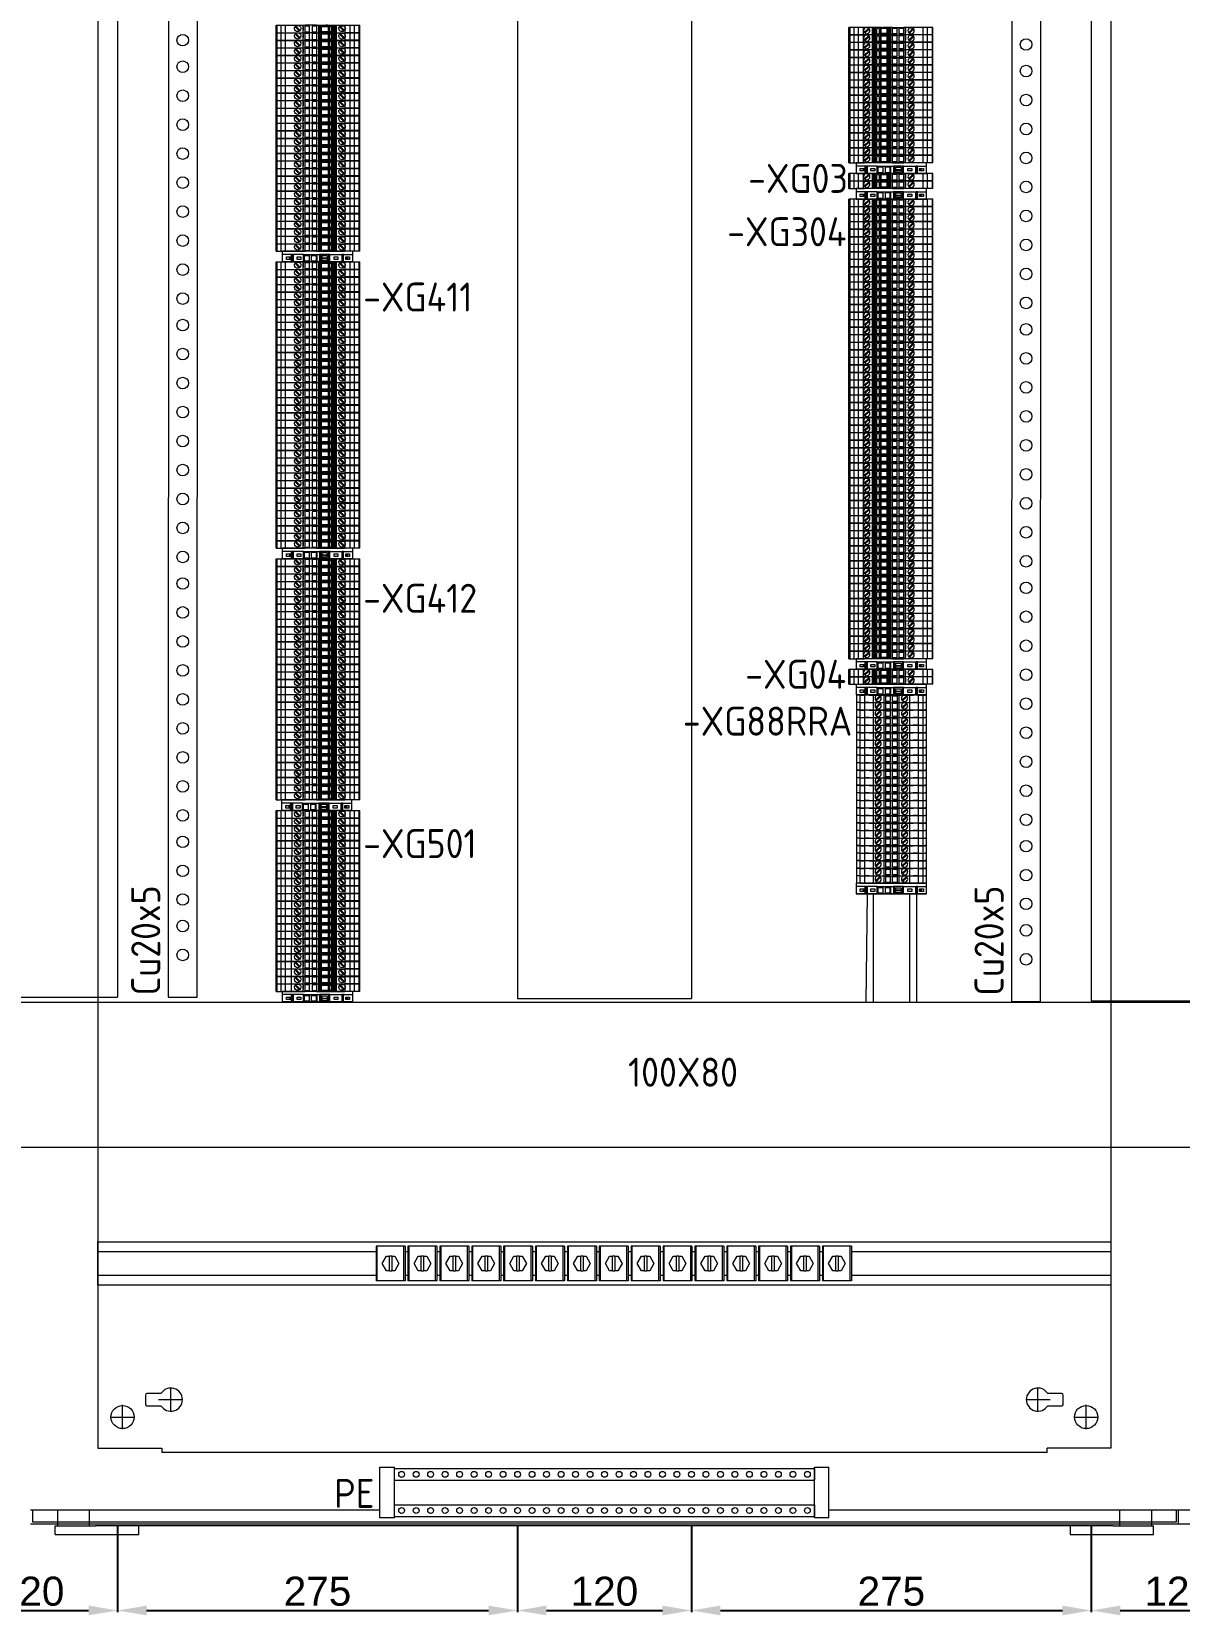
# Model space of a CAD drawing. Header units: millimetres. Extents: x 4959 to 7449, y 754 to 2938.
# Drawn here: x 5863 to 6655, y 754 to 1846 of the extents above; entities that cross this region are included whole.
import ezdxf
from ezdxf.enums import TextEntityAlignment as Align

# ---------------------------------------------------------------- set-up
doc = ezdxf.new("R2010")
doc.units = ezdxf.units.MM
doc.set_wipeout_variables(frame=1)
doc.layers.add('! NO PLOT !', color=7, linetype='Continuous', true_color=0xff75dd, plot=False)
doc.layers.add('000-PI-Oprema', color=30, linetype='Continuous', lineweight=5)
doc.layers.add('SI-ORMAR-Oprema', color=30, linetype='Continuous', lineweight=5)
for name, color, linetype in [('000-PI-ORMAR', 2, 'Continuous'), ('000-PI_TEXT', 7, 'Continuous'), ('002-PI-Kabelska kanalica', 150, 'Continuous'), ('004-PI-DIN Šina', 3, 'Continuous')]:
    doc.layers.add(name, color=color, linetype=linetype)
doc.styles.add('PI0', font='isocpeur.ttf', dxfattribs={"width": 0.9})
doc.styles.get("Standard").update_dxf_attribs({"font": 'arial.ttf'})
doc.dimstyles.new('ISO-25-lb', dxfattribs={"dimtxt": 8, "dimasz": 8, "dimexe": 1.25, "dimexo": 0.625, "dimtad": 1, "dimtxsty": 'Standard', "dimcen": 5, "dimadec": 0, "dimazin": 0, "dimtfac": 1, "dimtmove": 0, "dimatfit": 3, "dimfxl": 1, "dimarcsym": 0})

# ---------------------------------------------------------------- blocks, each defined once
blk = doc.blocks.new('2000x800_montazna ploca')
at = {"layer": '! NO PLOT !', "color": 18, "linetype": 'ByBlock', "lineweight": 0, "true_color": 0x000000}
for p, q in [((-4300.9, -207.1), (-4300.9, -213.5)), ((-4290.2, -206.1), (-4299.9, -206.1)), ((-4283.4, -218.7), (-4283.4, -201.9)), ((-3685, -218.7), (-3685, -201.9)), ((-3668.5, -206.1), (-3678.2, -206.1)), ((-3667.5, -213.5), (-3667.5, -207.1)), ((-4316.7, -230.7), (-4316.7, -213.9)), ((-4299.9, -214.5), (-4290.2, -214.5)), ((-4291.8, -210.3), (-4275, -210.3)), ((-3693.4, -210.3), (-3676.6, -210.3)), ((-3678.2, -214.5), (-3668.5, -214.5)), ((-3651.7, -230.7), (-3651.7, -213.9)), ((-4325.1, -222.3), (-4308.3, -222.3)), ((-3660.1, -222.3), (-3643.3, -222.3))]:
    blk.add_line(p, q, dxfattribs=at)
for centre in [(-4316.7, -222.3), (-3651.7, -222.3)]:
    blk.add_circle(centre, 8, dxfattribs=at)
for centre, radius, start, end in [((-4299.9, -207.1), 1, 90, 180), ((-4283.4, -210.3), 8, 211.6682, 148.3318), ((-3685, -210.3), 8, 31.6682, 328.3318), ((-3668.5, -207.1), 1, 360, 90), ((-4299.9, -213.5), 1, 180, 270), ((-3668.5, -213.5), 1, 270, 0)]:
    blk.add_arc(centre, radius, start, end, dxfattribs=at)
at = {"layer": '000-PI-ORMAR', "color": 18, "linetype": 'ByBlock', "lineweight": 0, "true_color": 0x000000}
for p, q in [((-4333.7, 1646.2), (-4333.7, -243.8)), ((-3634.7, 1646.2), (-3634.7, -243.8)), ((-4333.7, -243.8), (-4289.7, -243.8)), ((-4289.7, -243.8), (-4289.7, -246.8)), ((-3678.7, -246.8), (-4289.7, -246.8)), ((-3634.7, -243.8), (-3678.7, -243.8)), ((-3678.7, -246.8), (-3678.7, -243.8))]:
    blk.add_line(p, q, dxfattribs=at)
blk = doc.blocks.new('*U465')
at = {"layer": '004-PI-DIN Šina', "color": 0, "linetype": 'ByBlock', "lineweight": 0, "ltscale": 0.25}
for p, q in [((0, 15), (699, 15)), ((0, -15), (0, 15)), ((699, 15), (699, -15)), ((699, 8), (0, 8)), ((0, -8), (699, -8)), ((699, -15), (0, -15))]:
    blk.add_line(p, q, dxfattribs=at)
blk = doc.blocks.new('*U467')
at = {"layer": '002-PI-Kabelska kanalica', "color": 0, "linetype": 'ByBlock', "lineweight": 0}
for p in [(-20, 1327), (100, -100)]:
    blk.add_line(p, (100, 1327), dxfattribs=at)
blk = doc.blocks.new('3240252_WCC_14-select__2', base_point=(55.7, 813.9))
at = {"layer": '000-PI-Oprema', "color": 7}
for p, q in [((55.7, 837.9), (55.7, 813.9)), ((56.5, 837.9), (55.7, 837.9)), ((74.8, 837.9), (56.5, 837.9)), ((56.5, 813.9), (56.5, 837.9)), ((59.9, 825.9), (62.8, 830.9)), ((62.8, 830.9), (64.9, 830.9)), ((64.9, 820.9), (64.9, 830.9)), ((66.5, 830.9), (64.9, 830.9)), ((66.5, 830.9), (68.6, 830.9)), ((66.5, 830.9), (66.5, 820.9)), ((68.6, 830.9), (71.4, 825.9)), ((75.7, 837.9), (74.8, 837.9)), ((74.8, 813.9), (74.8, 837.9)), ((75.7, 837.9), (75.7, 813.9)), ((62.8, 820.9), (59.9, 825.9)), ((64.9, 820.9), (62.8, 820.9)), ((64.9, 820.9), (66.5, 820.9)), ((68.6, 820.9), (66.5, 820.9)), ((71.4, 825.9), (68.6, 820.9)), ((56.5, 813.9), (55.7, 813.9)), ((74.8, 813.9), (56.5, 813.9)), ((75.7, 813.9), (74.8, 813.9))]:
    blk.add_line(p, q, dxfattribs=at)
blk = doc.blocks.new('Drfsicht1', base_point=(65.7, 825.9))
at = {"color": 0, "linetype": 'ByBlock', "lineweight": 0}
blk.add_wipeout([(55.7, 837.9), (75.7, 837.9), (75.7, 813.9), (55.7, 813.9)], dxfattribs=at).dxf.layer = '000-PI-Oprema'
at = {"layer": '000-PI-Oprema', "color": 0, "linetype": 'ByBlock', "lineweight": 0}
blk.add_blockref('3240252_WCC_14-select__2', (55.7, 813.9), dxfattribs=at)
blk = doc.blocks.new('Uvodnica_ WCC14')
at = {"layer": '000-PI-Oprema', "color": 7}
blk.add_blockref('Drfsicht1', (0, 0), dxfattribs=at)
blk = doc.blocks.new('*U622')
blk.add_blockref('Uvodnica_ WCC14', (0, 0))
blk = doc.blocks.new('*U621')
at = {"layer": '000-PI-Oprema', "color": 0, "linetype": 'ByBlock', "lineweight": -2, "transparency": 16777216}
blk.add_blockref('*U622', (0, 0), dxfattribs=at)
blk.add_blockref('*U622', (22, 0), dxfattribs=at)
blk.add_blockref('*U622', (44, 0), dxfattribs=at)
blk.add_blockref('*U622', (66, 0), dxfattribs=at)
blk.add_blockref('*U622', (88, 0), dxfattribs=at)
blk.add_blockref('*U622', (110, 0), dxfattribs=at)
blk.add_blockref('*U622', (132, 0), dxfattribs=at)
blk.add_blockref('*U622', (154, 0), dxfattribs=at)
blk.add_blockref('*U622', (176, 0), dxfattribs=at)
blk.add_blockref('*U622', (198, 0), dxfattribs=at)
blk.add_blockref('*U622', (220, 0), dxfattribs=at)
blk.add_blockref('*U622', (242, 0), dxfattribs=at)
blk.add_blockref('*U622', (264, 0), dxfattribs=at)
blk.add_blockref('*U622', (286, 0), dxfattribs=at)
blk.add_blockref('*U622', (308, 0), dxfattribs=at)
blk = doc.blocks.new('*U486')
at = {"layer": '002-PI-Kabelska kanalica', "color": 0, "linetype": 'ByBlock', "lineweight": 0}
for p, q in [((-20, 1328), (100, 1328)), ((-20, -100), (-20, 1328)), ((100, -100), (100, 1328))]:
    blk.add_line(p, q, dxfattribs=at)
blk = doc.blocks.new('*U304')
at = {"color": 0, "linetype": 'ByBlock', "lineweight": 0, "ltscale": 0.25}
blk.add_lwpolyline([(-24.3, 0), (-24.3, -7.3), (24.3, -7.3), (24.3, 0), (-24.3, 0)], dxfattribs=at)
at = {"layer": '000-PI-Oprema', "color": 0, "linetype": 'ByBlock', "lineweight": 0}
for p, q in [((24.3, 0), (-24.3, 0)), ((24.3, -7.3), (24.3, 0)), ((-24.3, 0), (-24.3, -7.3)), ((-18, -2.2), (-24.3, -2.2)), ((-21.4, -5.6), (-21.4, -3.9)), ((-21.4, -3.9), (-18.5, -3.9)), ((-18.5, -5.6), (-21.4, -5.6)), ((-19, -4.6), (-19.1, -4.6)), ((-19.1, -5), (-19.1, -4.6)), ((-19, -5), (-19.1, -5)), ((-19, -4.6), (-19, -5)), ((-19, -4.6), (-18.5, -4.6)), ((-19, -5), (-18.5, -5)), ((-18.5, -3.9), (-18.5, -4.6)), ((-18.5, -4.6), (-18.5, -5)), ((-18.5, -5), (-18.5, -5.6)), ((-18, -7.3), (-18, -2.2)), ((-17.1, -2.2), (-18, -2.2)), ((-17.1, -7.3), (-18, -7.3)), ((-17.1, -7.3), (-17.1, -2.2)), ((-17, -2.2), (-17.1, -2.2)), ((-17, -7.3), (-17.1, -7.3)), ((-17, -2.2), (-17, -7.3)), ((-16.7, -2.2), (-17, -2.2)), ((-16.7, -7.3), (-17, -7.3)), ((-16.7, -2.2), (-16.7, -7.3)), ((-9.7, -2.2), (-16.7, -2.2)), ((-14.1, -3.9), (-11.4, -3.9)), ((-14.1, -5.6), (-14.1, -3.9)), ((-11.4, -5.6), (-14.1, -5.6)), ((-11.4, -3.9), (-11.4, -5.6)), ((-9.7, -2.2), (-9, -2.2)), ((-9.7, -7.3), (-9.7, -2.2)), ((-9.7, -7.3), (-9, -7.3)), ((-9, -2.8), (-9, -2.2)), ((-9, -2.2), (-1, -2.2)), ((-9, -6.8), (-9, -2.8)), ((-9, -2.8), (-5.8, -2.8)), ((-5.8, -6.8), (-9, -6.8)), ((-9, -7.3), (-9, -6.8)), ((-5.8, -2.8), (-5.8, -6.8)), ((-4.1, -2.8), (-1, -2.8)), ((-4.1, -6.8), (-4.1, -2.8)), ((-1, -6.8), (-4.1, -6.8)), ((-1, -2.2), (-1, -2.8)), ((-1, -2.2), (-0.3, -2.2)), ((-1, -2.8), (-1, -6.8)), ((-1, -6.8), (-1, -7.3)), ((-0.3, -2.2), (1.4, -2.2)), ((-0.3, -7.3), (-0.3, -2.2)), ((2.3, -2.2), (1.4, -2.2)), ((1.4, -2.2), (1.4, -7.3)), ((7.7, -2.2), (2.3, -2.2)), ((2.3, -2.2), (2.3, -7.3)), ((3.2, -3), (6.7, -3)), ((3.2, -4.6), (3.2, -3)), ((3.2, -4.6), (6.7, -4.6)), ((3.2, -5), (3.2, -4.6)), ((3.2, -5), (6.7, -5)), ((3.2, -6.5), (3.2, -5)), ((6.7, -6.5), (3.2, -6.5)), ((6.7, -3), (6.7, -4.6)), ((6.7, -4.6), (6.7, -5)), ((6.7, -5), (6.7, -6.5)), ((7.7, -2.2), (7.7, -7.3)), ((8.5, -2.2), (7.7, -2.2)), ((8.5, -7.3), (8.5, -2.2)), ((8.5, -2.2), (16.7, -2.2)), ((11.4, -3.9), (14.1, -3.9)), ((11.4, -5.6), (11.4, -3.9)), ((14.1, -5.6), (11.4, -5.6)), ((14.1, -3.9), (14.1, -5.6)), ((16.7, -2.2), (16.7, -7.3)), ((16.7, -2.2), (17, -2.2)), ((17, -7.3), (17, -2.2)), ((17, -2.2), (17.1, -2.2)), ((18, -2.2), (17.1, -2.2)), ((17.1, -7.3), (17.1, -2.2)), ((18, -2.2), (24.3, -2.2)), ((18, -7.3), (18, -2.2)), ((19.5, -4.6), (19.5, -3.9)), ((19.5, -3.9), (22.2, -3.9)), ((19.5, -5), (19.5, -4.6)), ((19.5, -4.6), (19.9, -4.6)), ((19.5, -5), (19.9, -5)), ((19.5, -5.6), (19.5, -5)), ((22.2, -5.6), (19.5, -5.6)), ((19.9, -4.6), (19.9, -5)), ((20.6, -4.6), (19.9, -4.6)), ((20.6, -5), (19.9, -5)), ((20.6, -4.6), (20.6, -5)), ((22.2, -3.9), (22.2, -5.6))]:
    blk.add_line(p, q, dxfattribs=at)
at = {"layer": '000-PI-Oprema', "color": 0, "linetype": 'ByBlock', "lineweight": 0, "ltscale": 0.25}
blk.add_line((24.3, -7.3), (-24.3, -7.3), dxfattribs=at)
blk = doc.blocks.new('*U499')
at = {"layer": '002-PI-Kabelska kanalica', "color": 0, "linetype": 'ByBlock', "lineweight": 0}
for p, q in [((-20, 1327), (100, 1327)), ((-20, -100), (-20, 1327))]:
    blk.add_line(p, q, dxfattribs=at)
blk = doc.blocks.new('*D654')
at = {"layer": '000-PI-ORMAR', "color": 0, "linetype": 'ByBlock', "lineweight": -2, "transparency": 16777216}
for p, q in [((5801.8, 814.8), (5801.8, 755.7)), ((5921.8, 814.8), (5921.8, 755.7)), ((5821.8, 756.9), (5901.8, 756.9))]:
    blk.add_line(p, q, dxfattribs=at)
at = {"layer": '000-PI-ORMAR', "color": 0, "linetype": 'ByBlock', "transparency": 16777216}
for points in [[(5821.8, 760.3), (5821.8, 753.6), (5801.8, 756.9)], [(5901.8, 760.3), (5901.8, 753.6), (5921.8, 756.9)]]:
    blk.add_solid(points, dxfattribs=at)
at = {"layer": 'Defpoints', "color": 0, "linetype": 'ByBlock', "transparency": 16777216}
for p in [(5801.8, 815.4), (5921.8, 815.4), (5921.8, 756.9)]:
    blk.add_point(p, dxfattribs=at)
at = {"layer": '000-PI-ORMAR', "color": 0, "linetype": 'ByBlock', "lineweight": 0, "transparency": 16777216, "insert": (5861.8, 770.1), "char_height": 20, "attachment_point": 5}
blk.add_mtext('120', dxfattribs=at)
blk = doc.blocks.new('*D655')
at = {"layer": '000-PI-ORMAR', "color": 0, "linetype": 'ByBlock', "lineweight": -2, "transparency": 16777216}
for p, q in [((5921.8, 814.8), (5921.8, 755.7)), ((6197.8, 814.8), (6197.8, 755.7)), ((5941.8, 756.9), (6177.8, 756.9))]:
    blk.add_line(p, q, dxfattribs=at)
at = {"layer": '000-PI-ORMAR', "color": 0, "linetype": 'ByBlock', "transparency": 16777216}
for points in [[(5941.8, 760.3), (5941.8, 753.6), (5921.8, 756.9)], [(6177.8, 760.3), (6177.8, 753.6), (6197.8, 756.9)]]:
    blk.add_solid(points, dxfattribs=at)
at = {"layer": 'Defpoints', "color": 0, "linetype": 'ByBlock', "transparency": 16777216}
for p in [(5921.8, 815.4), (6197.8, 815.4), (6197.8, 756.9)]:
    blk.add_point(p, dxfattribs=at)
at = {"layer": '000-PI-ORMAR', "color": 0, "linetype": 'ByBlock', "lineweight": 0, "transparency": 16777216, "insert": (6059.8, 770.1), "char_height": 20, "attachment_point": 5}
blk.add_mtext('275', dxfattribs=at)
blk = doc.blocks.new('*D656')
at = {"layer": '000-PI-ORMAR', "color": 0, "linetype": 'ByBlock', "lineweight": -2, "transparency": 16777216}
for p, q in [((6197.8, 814.8), (6197.8, 755.7)), ((6317.8, 814.8), (6317.8, 755.7)), ((6217.8, 756.9), (6297.8, 756.9))]:
    blk.add_line(p, q, dxfattribs=at)
at = {"layer": '000-PI-ORMAR', "color": 0, "linetype": 'ByBlock', "transparency": 16777216}
for points in [[(6217.8, 760.3), (6217.8, 753.6), (6197.8, 756.9)], [(6297.8, 760.3), (6297.8, 753.6), (6317.8, 756.9)]]:
    blk.add_solid(points, dxfattribs=at)
at = {"layer": 'Defpoints', "color": 0, "linetype": 'ByBlock', "transparency": 16777216}
for p in [(6197.8, 815.4), (6317.8, 815.4), (6317.8, 756.9)]:
    blk.add_point(p, dxfattribs=at)
at = {"layer": '000-PI-ORMAR', "color": 0, "linetype": 'ByBlock', "lineweight": 0, "transparency": 16777216, "insert": (6257.8, 770.1), "char_height": 20, "attachment_point": 5}
blk.add_mtext('120', dxfattribs=at)
blk = doc.blocks.new('*D657')
at = {"layer": '000-PI-ORMAR', "color": 0, "linetype": 'ByBlock', "lineweight": -2, "transparency": 16777216}
for p, q in [((6317.8, 814.8), (6317.8, 755.7)), ((6593.8, 814.8), (6593.8, 755.7)), ((6337.8, 756.9), (6573.8, 756.9))]:
    blk.add_line(p, q, dxfattribs=at)
at = {"layer": '000-PI-ORMAR', "color": 0, "linetype": 'ByBlock', "transparency": 16777216}
for points in [[(6337.8, 760.3), (6337.8, 753.6), (6317.8, 756.9)], [(6573.8, 760.3), (6573.8, 753.6), (6593.8, 756.9)]]:
    blk.add_solid(points, dxfattribs=at)
at = {"layer": 'Defpoints', "color": 0, "linetype": 'ByBlock', "transparency": 16777216}
for p in [(6317.8, 815.4), (6593.8, 815.4), (6593.8, 756.9)]:
    blk.add_point(p, dxfattribs=at)
at = {"layer": '000-PI-ORMAR', "color": 0, "linetype": 'ByBlock', "lineweight": 0, "transparency": 16777216, "insert": (6455.8, 770.1), "char_height": 20, "attachment_point": 5}
blk.add_mtext('275', dxfattribs=at)
blk = doc.blocks.new('*D658')
at = {"layer": '000-PI-ORMAR', "color": 0, "linetype": 'ByBlock', "lineweight": -2, "transparency": 16777216}
for p, q in [((6593.8, 814.8), (6593.8, 755.7)), ((6713.8, 814.8), (6713.8, 755.7)), ((6613.8, 756.9), (6693.8, 756.9))]:
    blk.add_line(p, q, dxfattribs=at)
at = {"layer": '000-PI-ORMAR', "color": 0, "linetype": 'ByBlock', "transparency": 16777216}
for points in [[(6613.8, 760.3), (6613.8, 753.6), (6593.8, 756.9)], [(6693.8, 760.3), (6693.8, 753.6), (6713.8, 756.9)]]:
    blk.add_solid(points, dxfattribs=at)
at = {"layer": 'Defpoints', "color": 0, "linetype": 'ByBlock', "transparency": 16777216}
for p in [(6593.8, 815.4), (6713.8, 815.4), (6713.8, 756.9)]:
    blk.add_point(p, dxfattribs=at)
at = {"layer": '000-PI-ORMAR', "color": 0, "linetype": 'ByBlock', "lineweight": 0, "transparency": 16777216, "insert": (6653.8, 770.1), "char_height": 20, "attachment_point": 5}
blk.add_mtext('120', dxfattribs=at)
blk = doc.blocks.new('-24VDC - dupla')
at = {"color": 0, "linetype": 'ByBlock', "lineweight": 0}
blk.add_wipeout([(49333.6, 46333), (49368.6, 46333), (49368.6, 46323), (49367.6, 46323), (49367.6, 46033.2), (49368.6, 46033.2), (49368.6, 46023.2), (49333.6, 46023.2), (49333.6, 46033.2), (49334.6, 46033.2), (49334.6, 46323), (49333.6, 46323)], dxfattribs=at)
at = {"color": 0, "linetype": 'ByBlock', "lineweight": 0, "ltscale": 0.25}
for p, q in [((49333.6, 46323), (49333.6, 46333)), ((49333.6, 46333), (49368.6, 46333)), ((49333.6, 46323), (49368.6, 46323)), ((49334.6, 46323), (49334.6, 46033.2)), ((49334.6, 46323), (49342.6, 46323)), ((49342.6, 46323), (49342.6, 46033.2)), ((49359.6, 46323), (49359.6, 46033.2)), ((49359.6, 46323), (49367.6, 46323)), ((49367.6, 46323), (49367.6, 46033.2)), ((49368.6, 46333), (49368.6, 46323)), ((49333.6, 46023.2), (49333.6, 46033.2)), ((49333.6, 46033.2), (49368.6, 46033.2)), ((49342.6, 46033.2), (49334.6, 46033.2)), ((49346.1, 46033.2), (49356.1, 46033.2)), ((49367.6, 46033.2), (49359.6, 46033.2)), ((49368.6, 46033.2), (49368.6, 46023.2)), ((49333.6, 46023.2), (49368.6, 46023.2))]:
    blk.add_line(p, q, dxfattribs=at)
for centre in [(49338.6, 46318), (49363.6, 46318), (49338.6, 46308), (49363.6, 46308), (49338.6, 46298), (49338.6, 46288), (49363.6, 46298), (49363.6, 46288), (49338.6, 46278), (49363.6, 46278), (49338.6, 46268), (49363.6, 46268), (49338.6, 46258), (49363.6, 46258), (49338.6, 46248), (49363.6, 46248), (49338.6, 46238), (49363.6, 46238), (49338.6, 46228), (49363.6, 46228), (49338.6, 46218), (49363.6, 46218), (49338.6, 46208), (49363.6, 46208), (49338.6, 46198), (49363.6, 46198), (49338.6, 46188), (49363.6, 46188), (49338.6, 46178), (49338.6, 46168), (49363.6, 46178), (49363.6, 46168), (49338.6, 46158), (49363.6, 46158), (49338.6, 46148), (49363.6, 46148), (49338.6, 46138), (49363.6, 46138), (49338.6, 46128), (49363.6, 46128), (49338.6, 46118), (49363.6, 46118), (49338.6, 46108), (49363.6, 46108), (49338.6, 46098), (49363.6, 46098), (49338.6, 46088), (49363.6, 46088), (49338.6, 46078), (49363.6, 46078), (49338.6, 46068), (49338.6, 46058), (49363.6, 46068), (49363.6, 46058), (49338.6, 46048), (49363.6, 46048), (49338.6, 46038), (49363.6, 46038)]:
    blk.add_circle(centre, 2, dxfattribs=at)
blk = doc.blocks.new('*U530')
at = {"layer": '002-PI-Kabelska kanalica', "color": 0, "linetype": 'ByBlock', "lineweight": 0}
for p, q in [((-20, -100), (-20, 2063)), ((80, -100), (80, 2063))]:
    blk.add_line(p, q, dxfattribs=at)
blk = doc.blocks.new('UT 2.5 MT - 3046362')
at = {"layer": '000-PI-Oprema', "color": 0, "linetype": 'ByBlock', "lineweight": 0}
for p, q in [((53710, 41740.1), (53710, 41729.7)), ((53710, 41740.1), (53715.1, 41740.1)), ((53715.1, 41739.5), (53710, 41739.5)), ((53710, 41736.5), (53715.1, 41736.5)), ((53710, 41733.5), (53715.1, 41733.5)), ((53715.1, 41717.7), (53715.1, 41740.1)), ((53710, 41730), (53715.1, 41730)), ((53710, 41711.5), (53710, 41729.7)), ((53710, 41723.9), (53715.1, 41723.9)), ((53710, 41723.8), (53710, 41723.8)), ((53715.1, 41723.8), (53710, 41723.8)), ((53715.1, 41723.4), (53710, 41723.4)), ((53710, 41722.8), (53715.1, 41722.8)), ((53710.1, 41718.4), (53710.1, 41721.8)), ((53710.1, 41721.8), (53710.1, 41721.8)), ((53710.1, 41721.8), (53715, 41721.8)), ((53710.8, 41721.8), (53710.8, 41722.6)), ((53710.8, 41722.6), (53714.3, 41722.6)), ((53710.8, 41722.6), (53710.8, 41722.6)), ((53711.1, 41729.1), (53711.1, 41729.1)), ((53711.1, 41729.1), (53714.1, 41726)), ((53711.6, 41729.6), (53711.6, 41729.6)), ((53714.6, 41726.5), (53711.6, 41729.6)), ((53711.6, 41723.9), (53714.2, 41723.9)), ((53711.6, 41723.9), (53711.6, 41723.9)), ((53714.1, 41726), (53714.1, 41726)), ((53714.2, 41723.9), (53714.2, 41723.9)), ((53714.3, 41721.8), (53714.3, 41722.6)), ((53714.3, 41722.6), (53714.3, 41722.6)), ((53714.6, 41726.5), (53714.6, 41726.5)), ((53714.8, 41728.9), (53714.8, 41728.9)), ((53714.8, 41726.8), (53714.8, 41728.9)), ((53714.8, 41726.8), (53714.8, 41726.8)), ((53715, 41718.4), (53715, 41721.8)), ((53715, 41721.8), (53715, 41721.8)), ((53715.1, 41723.8), (53715.1, 41723.8)), ((53710, 41721.1), (53710, 41721.1)), ((53710, 41716.1), (53710, 41716.1)), ((53710, 41710.3), (53710, 41711.5)), ((53715.1, 41711.5), (53710, 41711.5)), ((53715, 41718.4), (53710.1, 41718.4)), ((53710.1, 41718.2), (53710.1, 41718.4)), ((53710.1, 41718.2), (53710.8, 41718.2)), ((53710.7, 41720.8), (53710.7, 41719.4)), ((53710.7, 41720.8), (53714.3, 41720.8)), ((53710.7, 41719.4), (53710.7, 41719.2)), ((53710.8, 41719.2), (53710.7, 41719.2)), ((53714.3, 41719.2), (53710.8, 41719.2)), ((53710.8, 41711.8), (53710.8, 41718.2)), ((53714.3, 41718.2), (53710.8, 41718.2)), ((53710.8, 41712.8), (53710.8, 41713.8)), ((53710.8, 41713.8), (53710.8, 41713.8)), ((53710.8, 41713.7), (53714.3, 41713.7)), ((53710.8, 41712.6), (53710.8, 41712.8)), ((53710.8, 41712.8), (53714.3, 41712.8)), ((53710.8, 41712.6), (53710.8, 41712.6)), ((53710.8, 41712.6), (53714.3, 41712.6)), ((53710.8, 41711.8), (53714.3, 41711.8)), ((53710.8, 41711.8), (53710.8, 41711.8)), ((53714.3, 41711.8), (53710.8, 41711.8)), ((53714.3, 41719.2), (53714.3, 41720.8)), ((53714.3, 41711.8), (53714.3, 41718.2)), ((53715, 41718.2), (53714.3, 41718.2)), ((53714.3, 41717.7), (53715.1, 41717.7)), ((53715.1, 41716.6), (53714.3, 41716.6)), ((53714.3, 41712.8), (53714.3, 41713.8)), ((53714.3, 41713.8), (53714.3, 41713.8)), ((53714.3, 41712.6), (53714.3, 41712.8)), ((53714.3, 41712.6), (53714.3, 41712.6)), ((53714.3, 41711.8), (53714.3, 41711.8)), ((53715, 41718.2), (53715, 41718.4)), ((53715.1, 41721.1), (53715.1, 41721.1)), ((53715.1, 41717.7), (53715.1, 41716.6)), ((53715.1, 41717.7), (53715.1, 41717.7)), ((53715.1, 41717.7), (53715.1, 41717.7)), ((53715.1, 41716.6), (53715.1, 41716.6)), ((53715.1, 41711.5), (53715.1, 41716.6)), ((53715.1, 41716.1), (53715.1, 41716.1)), ((53715.1, 41710.3), (53715.1, 41711.5)), ((53710, 41710.3), (53710, 41702.3)), ((53710, 41710.3), (53710, 41710.3)), ((53715.1, 41710.3), (53710, 41710.3)), ((53710, 41701.1), (53710, 41702.3)), ((53710, 41702.3), (53710, 41702.3)), ((53710, 41702.3), (53715.1, 41702.3)), ((53710, 41682.3), (53710, 41701.1)), ((53710, 41701.1), (53715.1, 41701.1)), ((53710.6, 41710.3), (53710.6, 41710.3)), ((53710.6, 41707.1), (53710.6, 41710.3)), ((53710.6, 41707.1), (53710.6, 41707.1)), ((53714.6, 41707.1), (53710.6, 41707.1)), ((53710.6, 41702.3), (53710.6, 41705.4)), ((53710.6, 41705.4), (53710.6, 41705.4)), ((53710.6, 41705.4), (53714.6, 41705.4)), ((53710.6, 41702.3), (53710.6, 41702.3)), ((53711.6, 41701.1), (53711.6, 41701.1)), ((53714.2, 41701.1), (53711.6, 41701.1)), ((53714.2, 41701.1), (53714.2, 41701.1)), ((53714.6, 41710.3), (53714.6, 41710.3)), ((53714.6, 41710.3), (53714.6, 41707.1)), ((53714.6, 41707.1), (53714.6, 41707.1)), ((53714.6, 41705.4), (53714.6, 41705.4)), ((53714.6, 41705.4), (53714.6, 41702.3)), ((53714.6, 41702.3), (53714.6, 41702.3)), ((53715.1, 41710.3), (53715.1, 41710.3)), ((53715.1, 41710.3), (53715.1, 41702.3)), ((53715.1, 41702.3), (53715.1, 41702.3)), ((53715.1, 41701.1), (53715.1, 41702.3)), ((53715.1, 41682.3), (53715.1, 41701.1)), ((53710, 41688.9), (53715.1, 41688.9)), ((53711.1, 41698.4), (53714.1, 41695.4)), ((53714.6, 41695.9), (53711.6, 41698.9)), ((53714.8, 41698.2), (53714.8, 41696.1)), ((53714.8, 41698.2), (53714.8, 41698.2)), ((53714.8, 41696.1), (53714.8, 41696.1)), ((53710, 41685.9), (53715.1, 41685.9)), ((53710, 41682.3), (53710, 41683)), ((53715.1, 41682.8), (53710, 41682.8)), ((53710, 41682.3), (53715.1, 41682.3))]:
    blk.add_line(p, q, dxfattribs=at)
for centre, radius, start, end in [((53712.9, 41727.8), 2.17, 120.4503, 270), ((53712.9, 41727.8), 2.17, 270, 330.8754), ((53712.9, 41727.8), 2.17, 29.1246, 59.5497), ((53712.9, 41697.2), 2.18, 90, 270), ((53712.9, 41697.2), 2.18, 29.1246, 90), ((53712.9, 41697.2), 2.18, 270, 330.8754)]:
    blk.add_arc(centre, radius, start, end, dxfattribs=at)
for start_param, end_param in [(-1.570796, -1.039338), (-2.102255, -1.570796)]:
    blk.add_ellipse((53712.9, 41727.8), major_axis=(-2.18, 0), ratio=1, start_param=start_param, end_param=end_param, dxfattribs=at)
blk = doc.blocks.new('UT 2.5 - 3044076')
at = {"layer": '000-PI-ORMAR', "color": 0, "linetype": 'ByBlock', "lineweight": 0}
for p, q in [((51211.6, 37560.6), (51211.6, 37562.8)), ((51211.6, 37562.8), (51211.6, 37562.8)), ((51216.7, 37562.8), (51211.6, 37562.8)), ((51211.6, 37560.6), (51211.6, 37559)), ((51211.6, 37560.6), (51211.6, 37560.6)), ((51216.7, 37560.6), (51211.6, 37560.6)), ((51211.6, 37559), (51211.6, 37556.9)), ((51211.6, 37558.6), (51211.6, 37558.6)), ((51216.7, 37562.8), (51216.7, 37562.8)), ((51216.7, 37560.6), (51216.7, 37562.8)), ((51216.7, 37560.6), (51216.7, 37560.6)), ((51216.7, 37560.6), (51216.7, 37559)), ((51216.7, 37559), (51216.7, 37556.9)), ((51216.7, 37558.6), (51216.7, 37558.6)), ((51216.7, 37557.3), (51211.6, 37557.3)), ((51211.6, 37556.9), (51211.6, 37556.5)), ((51211.6, 37556.5), (51211.6, 37554)), ((51211.6, 37556.3), (51211.6, 37556.3)), ((51211.6, 37554), (51211.6, 37551.4)), ((51211.6, 37553.7), (51211.6, 37553.7)), ((51211.6, 37551.4), (51211.6, 37544)), ((51216.7, 37551.4), (51211.6, 37551.4)), ((51211.6, 37548.6), (51211.6, 37548.6)), ((51212.7, 37549.2), (51212.7, 37549.2)), ((51212.7, 37549.2), (51215.7, 37546.2)), ((51216.2, 37546.7), (51213.2, 37549.7)), ((51213.2, 37549.7), (51213.2, 37549.7)), ((51216.4, 37549), (51216.4, 37549)), ((51216.4, 37546.9), (51216.4, 37549)), ((51216.7, 37556.5), (51216.7, 37556.9)), ((51216.7, 37554), (51216.7, 37556.5)), ((51216.7, 37556.3), (51216.7, 37556.3)), ((51216.7, 37554.8), (51216.7, 37554.8)), ((51216.7, 37554), (51216.7, 37551.4)), ((51216.7, 37553.7), (51216.7, 37553.7)), ((51216.7, 37551.4), (51216.7, 37544)), ((51216.7, 37548.6), (51216.7, 37548.6)), ((51211.6, 37544), (51211.6, 37542.8)), ((51216.7, 37544), (51211.6, 37544)), ((51211.6, 37542.8), (51211.6, 37534.8)), ((51211.6, 37542.8), (51211.6, 37542.8)), ((51216.7, 37542.8), (51211.6, 37542.8)), ((51212.2, 37539.7), (51212.2, 37542.8)), ((51212.2, 37542.8), (51212.2, 37542.8)), ((51216.2, 37539.7), (51212.2, 37539.7)), ((51212.2, 37539.7), (51212.2, 37539.7)), ((51212.2, 37534.8), (51212.2, 37538)), ((51212.2, 37538), (51216.2, 37538)), ((51212.2, 37538), (51212.2, 37538)), ((51213.2, 37544), (51213.2, 37544)), ((51215.8, 37544), (51213.2, 37544)), ((51215.7, 37546.2), (51215.7, 37546.2)), ((51215.8, 37544), (51215.8, 37544)), ((51216.2, 37546.7), (51216.2, 37546.7)), ((51216.2, 37542.8), (51216.2, 37539.7)), ((51216.2, 37542.8), (51216.2, 37542.8)), ((51216.2, 37539.7), (51216.2, 37539.7)), ((51216.2, 37538), (51216.2, 37534.8)), ((51216.2, 37538), (51216.2, 37538)), ((51216.4, 37546.9), (51216.4, 37546.9)), ((51216.7, 37544), (51216.7, 37542.8)), ((51216.7, 37542.8), (51216.7, 37542.8)), ((51216.7, 37542.8), (51216.7, 37534.8)), ((51211.6, 37534.8), (51211.6, 37533.6)), ((51211.6, 37534.8), (51211.6, 37534.8)), ((51216.7, 37534.8), (51211.6, 37534.8)), ((51211.6, 37533.6), (51211.6, 37526.2)), ((51216.7, 37533.6), (51211.6, 37533.6)), ((51211.6, 37526.2), (51211.6, 37523.7)), ((51216.7, 37526.2), (51211.6, 37526.2)), ((51212.2, 37534.8), (51212.2, 37534.8)), ((51212.7, 37531), (51212.7, 37531)), ((51212.7, 37531), (51215.7, 37527.9)), ((51215.8, 37533.6), (51213.2, 37533.6)), ((51213.2, 37533.6), (51213.2, 37533.6)), ((51216.2, 37528.4), (51213.2, 37531.5)), ((51213.2, 37531.5), (51213.2, 37531.5)), ((51215.7, 37527.9), (51215.7, 37527.9)), ((51215.8, 37533.6), (51215.8, 37533.6)), ((51216.2, 37534.8), (51216.2, 37534.8)), ((51216.2, 37528.4), (51216.2, 37528.4)), ((51216.4, 37530.8), (51216.4, 37530.8)), ((51216.4, 37528.6), (51216.4, 37530.8)), ((51216.4, 37528.6), (51216.4, 37528.6)), ((51216.7, 37534.8), (51216.7, 37534.8)), ((51216.7, 37534.8), (51216.7, 37533.6)), ((51216.7, 37533.6), (51216.7, 37526.2)), ((51216.7, 37526.2), (51216.7, 37523.7)), ((51211.6, 37523.7), (51211.6, 37521.1)), ((51211.6, 37522.5), (51211.6, 37522.5)), ((51211.6, 37521.6), (51211.6, 37521.6)), ((51211.6, 37521.1), (51211.6, 37520.8)), ((51211.6, 37520.8), (51211.6, 37518.6)), ((51216.7, 37520.4), (51211.6, 37520.4)), ((51211.6, 37519.1), (51211.6, 37519.1)), ((51211.6, 37518.6), (51211.6, 37517)), ((51211.6, 37517), (51211.6, 37515.8)), ((51211.6, 37517), (51211.6, 37517)), ((51216.7, 37517), (51211.6, 37517)), ((51211.6, 37515.8), (51211.6, 37515.5)), ((51211.6, 37515.8), (51211.6, 37515.8)), ((51211.6, 37514.8), (51211.6, 37515.5)), ((51211.6, 37514.8), (51211.6, 37514.8)), ((51216.7, 37514.8), (51211.6, 37514.8)), ((51216.7, 37521.1), (51216.7, 37523.7)), ((51216.7, 37522.8), (51216.7, 37522.8)), ((51216.7, 37522.5), (51216.7, 37522.5)), ((51216.7, 37521.6), (51216.7, 37521.6)), ((51216.7, 37520.8), (51216.7, 37521.1)), ((51216.7, 37520.8), (51216.7, 37518.6)), ((51216.7, 37519.1), (51216.7, 37519.1)), ((51216.7, 37518.6), (51216.7, 37517)), ((51216.7, 37517), (51216.7, 37517)), ((51216.7, 37517), (51216.7, 37515.8)), ((51216.7, 37516.3), (51216.7, 37516.3)), ((51216.7, 37515.8), (51216.7, 37515.8)), ((51216.7, 37515.8), (51216.7, 37515.5)), ((51216.7, 37514.8), (51216.7, 37515.5)), ((51216.7, 37514.8), (51216.7, 37514.8))]:
    blk.add_line(p, q, dxfattribs=at)
for centre, start, end in [((51214.5, 37547.9), 90, 270), ((51214.5, 37547.9), 29.1246, 90), ((51214.5, 37547.9), 270, 330.8754), ((51214.5, 37529.7), 90, 270), ((51214.5, 37529.7), 29.1246, 90), ((51214.5, 37529.7), 270, 330.8754)]:
    blk.add_arc(centre, 2.17, start, end, dxfattribs=at)

msp = doc.modelspace()

# ---------------------------------------------------------------- linework, layer by layer
at = {"color": 0, "linetype": 'ByBlock', "lineweight": 0}
for p, q in [((6042.119, 1308.86), (6041.683, 1184.11)), ((6439.032, 1251.337), (6438.205, 1176.585)), ((6443.271, 1251.337), (6443.271, 1176.585)), ((6468.271, 1251.337), (6468.271, 1176.585)), ((6473.271, 1176.585), (6473.271, 1251.337)), ((6041.658, 1176.76), (6041.657, 1176.585)), ((6046.717, 1176.76), (6046.717, 1176.585)), ((6071.717, 1176.76), (6071.717, 1176.585)), ((6076.717, 1176.585), (6076.717, 1176.76))]:
    msp.add_line(p, q, dxfattribs=at)
at = {"layer": '000-PI-ORMAR', "color": 0, "linetype": 'ByBlock', "lineweight": 0}
for p, q in [((5861.783, 826.387), (6653.783, 826.387)), ((5863.271, 817.887), (5863.271, 826.387)), ((5880.271, 826.387), (5880.271, 815.387)), ((5902.271, 826.387), (5902.271, 815.387)), ((6613.271, 826.387), (6613.271, 815.387)), ((6635.271, 826.387), (6635.271, 815.387)), ((6652.271, 826.387), (6652.271, 817.887)), ((6653.771, 826.387), (6653.771, 816.387)), ((6653.783, 826.387), (7445.783, 826.387)), ((5880.271, 816.387), (5861.771, 816.387)), ((5880.271, 817.887), (5863.271, 817.887)), ((5878.81, 815.387), (5880.271, 815.387)), ((5878.81, 809.387), (5878.81, 815.387)), ((5878.81, 809.387), (5936.461, 809.387)), ((6635.271, 817.887), (5880.271, 817.887)), ((6635.271, 816.387), (5880.271, 816.387)), ((5880.271, 815.387), (5884.529, 815.387)), ((5884.529, 815.387), (5906.641, 815.387)), ((6608.902, 815.387), (5906.641, 815.387)), ((5936.461, 809.387), (5936.461, 815.387)), ((6579.082, 815.387), (6579.082, 809.387)), ((6579.082, 809.387), (6636.733, 809.387)), ((6608.902, 815.387), (6631.014, 815.387)), ((6631.014, 815.387), (6635.271, 815.387)), ((6652.271, 817.887), (6635.271, 817.887)), ((6653.771, 816.387), (6635.271, 816.387)), ((6635.271, 815.387), (6636.733, 815.387)), ((6636.733, 809.387), (6636.733, 815.387)), ((6672.271, 816.387), (6653.771, 816.387))]:
    msp.add_line(p, q, dxfattribs=at)
at = {"layer": '004-PI-DIN Šina', "color": 0, "linetype": 'ByBlock', "lineweight": 0}
for p, q in [((5957.285, 2607.525), (5956.771, 1180.11)), ((5976.771, 1180.11), (5977.285, 2607.525)), ((6539.285, 2604.535), (6538.771, 1177.12)), ((6558.771, 1177.12), (6559.285, 2604.535)), ((5956.771, 1180.11), (5976.771, 1180.11)), ((6538.771, 1177.12), (6558.771, 1177.12))]:
    msp.add_line(p, q, dxfattribs=at)
at = {"layer": '004-PI-DIN Šina', "color": 0, "linetype": 'ByBlock', "lineweight": 0, "ltscale": 0.01}
for centre in [(5966.771, 1840.471), (6548.771, 1837.481), (5966.771, 1822.176), (6548.771, 1819.187), (5966.771, 1802.176), (5966.771, 1802.176), (6548.771, 1799.187), (6548.771, 1799.187), (5966.771, 1782.176), (6548.771, 1779.187), (5966.771, 1762.176), (6548.771, 1759.187), (5966.771, 1742.176), (6548.771, 1739.187), (5966.771, 1722.176), (6548.771, 1719.187), (5966.771, 1702.176), (6548.771, 1699.187), (5966.771, 1682.176), (6548.771, 1679.187), (5966.771, 1662.176), (6548.771, 1659.187), (5966.771, 1643.882), (6548.771, 1640.893), (5966.771, 1623.882), (5966.771, 1623.882), (6548.771, 1620.893), (6548.771, 1620.893), (5966.771, 1603.882), (6548.771, 1600.893), (5966.771, 1583.882), (6548.771, 1580.893), (5966.771, 1563.882), (6548.771, 1560.893), (5966.771, 1543.882), (6548.771, 1540.893), (5966.771, 1523.882), (6548.771, 1520.893), (5966.771, 1503.882), (6548.771, 1500.893), (5966.771, 1483.882), (6548.771, 1480.893), (5966.771, 1465.588), (6548.771, 1462.598), (5966.771, 1445.588), (5966.771, 1445.588), (6548.771, 1442.598), (6548.771, 1442.598), (5966.771, 1425.588), (6548.771, 1422.598), (5966.771, 1405.588), (6548.771, 1402.598), (5966.771, 1385.588), (6548.771, 1382.598), (5966.771, 1365.588), (6548.771, 1362.598), (5966.771, 1345.588), (6548.771, 1342.598), (5966.771, 1325.588), (6548.771, 1322.598), (5966.771, 1305.588), (6548.771, 1302.598), (5966.771, 1287.294), (6548.771, 1284.304), (5966.771, 1267.294), (6548.771, 1264.304), (5966.771, 1247.528), (6548.771, 1244.538), (5966.771, 1229.234), (6548.771, 1226.244), (5966.771, 1209.234), (5966.771, 1209.234), (6548.771, 1206.244), (6548.771, 1206.244)]:
    msp.add_circle(centre, 4, dxfattribs=at)

# ---------------------------------------------------------------- block references
at = {"color": 0, "linetype": 'ByBlock', "lineweight": 0, "ltscale": 0.25, "xscale": -1, "rotation": 270}
for p in [(-35651.114, -51864.353), (-35651.114, -51869.553), (-35651.114, -51874.753), (-35651.114, -51879.953), (-35651.114, -51885.153), (-35651.114, -51890.353), (-35651.114, -51895.553), (-35651.114, -51900.753), (-35651.114, -51905.953), (-35651.114, -51911.153), (-35651.114, -51916.353), (-35651.114, -51921.553), (-35651.114, -51926.753), (-35651.114, -51931.953), (-35651.114, -51937.153), (-35651.114, -51942.353), (-35651.114, -51947.553), (-35651.114, -51952.753), (-35651.114, -51957.953), (-35651.114, -51963.153), (-35651.114, -51968.353), (-35651.114, -51973.553), (-35651.114, -51978.753), (-35651.114, -51983.953), (-35651.114, -51989.153), (-35651.114, -51994.353), (-35651.114, -51999.553), (-35651.114, -52004.753), (-35651.114, -52009.953), (-35651.114, -52015.153), (-35651.114, -52027.653), (-35651.114, -52032.853), (-35651.114, -52038.053), (-35651.114, -52043.253), (-35651.114, -52048.453), (-35651.114, -52053.653), (-35651.114, -52058.853), (-35651.114, -52064.053), (-35651.114, -52069.253), (-35651.114, -52074.453), (-35651.114, -52079.653), (-35651.114, -52084.853), (-35651.114, -52090.053), (-35651.114, -52095.253), (-35651.114, -52100.453), (-35651.114, -52105.653), (-35651.114, -52110.853), (-35651.114, -52116.053), (-35651.114, -52121.253), (-35651.114, -52126.453), (-35651.114, -52131.653), (-35651.114, -52136.853), (-35651.114, -52142.053), (-35651.114, -52147.253), (-35651.114, -52152.453), (-35651.114, -52157.653), (-35651.114, -52162.853), (-35651.114, -52168.053), (-35651.114, -52173.253), (-35651.114, -52178.453), (-35651.114, -52183.653), (-35651.114, -52188.853), (-35651.114, -52194.053), (-35651.114, -52199.253), (-35651.114, -52204.453), (-35651.114, -52209.653), (-35651.114, -52214.853), (-35651.114, -52220.053), (-35651.114, -52232.553), (-35651.114, -52237.753), (-35651.114, -52242.953), (-35651.114, -52248.153), (-35651.114, -52253.353), (-35651.114, -52258.553), (-35651.114, -52263.753), (-35651.114, -52268.953), (-35651.114, -52274.153), (-35651.114, -52279.353), (-35651.114, -52284.553), (-35651.114, -52289.753), (-35651.114, -52294.953), (-35651.114, -52300.153), (-35651.114, -52305.353), (-35651.114, -52310.553), (-35651.114, -52315.753), (-35651.114, -52320.953), (-35651.114, -52326.153), (-35651.114, -52331.353), (-35651.114, -52336.553), (-35651.114, -52341.753), (-35651.114, -52346.953), (-35651.114, -52352.153), (-35651.114, -52357.353), (-35651.114, -52362.553), (-35651.114, -52367.753), (-35651.114, -52372.953), (-35651.114, -52378.153), (-35651.114, -52383.353), (-35651.114, -52388.553), (-35651.114, -52393.753), (-35651.114, -52406.253), (-35651.114, -52411.453), (-35651.114, -52416.653), (-35651.114, -52421.853), (-35651.114, -52427.053), (-35651.114, -52432.253), (-35651.114, -52437.453), (-35651.114, -52442.653), (-35651.114, -52447.853), (-35651.114, -52453.053), (-35651.114, -52458.253), (-35651.114, -52463.453), (-35651.114, -52468.653), (-35651.114, -52473.853), (-35651.114, -52479.053), (-35651.114, -52484.253), (-35651.114, -52489.453), (-35651.114, -52494.653), (-35651.114, -52499.853), (-35651.114, -52505.053), (-35651.114, -52510.253), (-35651.114, -52515.453), (-35651.114, -52520.653), (-35651.114, -52525.853)]:
    msp.add_blockref('UT 2.5 MT - 3046362', p, dxfattribs=at)
at = {"color": 0, "linetype": 'ByBlock', "lineweight": 0, "ltscale": 0.25, "rotation": 90}
for name, p in [('UT 2.5 MT - 3046362', (48166.657, -51865.776)), ('UT 2.5 MT - 3046362', (48166.657, -51870.976)), ('UT 2.5 MT - 3046362', (48166.657, -51876.176)), ('UT 2.5 MT - 3046362', (48166.657, -51881.376)), ('UT 2.5 MT - 3046362', (48166.657, -51886.576)), ('UT 2.5 MT - 3046362', (48166.657, -51891.776)), ('UT 2.5 MT - 3046362', (48166.657, -51896.976)), ('UT 2.5 MT - 3046362', (48166.657, -51902.176)), ('UT 2.5 MT - 3046362', (48166.657, -51907.376)), ('UT 2.5 MT - 3046362', (48166.657, -51912.576)), ('UT 2.5 MT - 3046362', (48166.657, -51917.776)), ('UT 2.5 MT - 3046362', (48166.657, -51922.976)), ('UT 2.5 MT - 3046362', (48166.657, -51928.176)), ('UT 2.5 MT - 3046362', (48166.657, -51933.376)), ('UT 2.5 MT - 3046362', (48166.657, -51938.576)), ('UT 2.5 MT - 3046362', (48166.657, -51943.776)), ('UT 2.5 MT - 3046362', (48166.657, -51948.976)), ('UT 2.5 MT - 3046362', (48166.657, -51954.176)), ('UT 2.5 MT - 3046362', (48166.657, -51966.626)), ('UT 2.5 MT - 3046362', (48166.657, -51971.826)), ('UT 2.5 MT - 3046362', (48166.657, -51984.326)), ('UT 2.5 MT - 3046362', (48166.657, -51989.526)), ('UT 2.5 MT - 3046362', (48166.657, -51994.726)), ('UT 2.5 MT - 3046362', (48166.657, -51999.926)), ('UT 2.5 MT - 3046362', (48166.657, -52005.126)), ('UT 2.5 MT - 3046362', (48166.657, -52010.326)), ('UT 2.5 MT - 3046362', (48166.657, -52015.526)), ('UT 2.5 MT - 3046362', (48166.657, -52020.726)), ('UT 2.5 MT - 3046362', (48166.657, -52025.926)), ('UT 2.5 MT - 3046362', (48166.657, -52031.126)), ('UT 2.5 MT - 3046362', (48166.657, -52036.326)), ('UT 2.5 MT - 3046362', (48166.657, -52041.526)), ('UT 2.5 MT - 3046362', (48166.657, -52046.726)), ('UT 2.5 MT - 3046362', (48166.657, -52051.926)), ('UT 2.5 MT - 3046362', (48166.657, -52057.126)), ('UT 2.5 MT - 3046362', (48166.657, -52062.326)), ('UT 2.5 MT - 3046362', (48166.657, -52067.526)), ('UT 2.5 MT - 3046362', (48166.657, -52072.726)), ('UT 2.5 MT - 3046362', (48166.657, -52077.926)), ('UT 2.5 MT - 3046362', (48166.657, -52083.126)), ('UT 2.5 MT - 3046362', (48166.657, -52088.326)), ('UT 2.5 MT - 3046362', (48166.657, -52093.526)), ('UT 2.5 MT - 3046362', (48166.657, -52098.726)), ('UT 2.5 MT - 3046362', (48166.657, -52103.926)), ('UT 2.5 MT - 3046362', (48166.657, -52109.126)), ('UT 2.5 MT - 3046362', (48166.657, -52114.326)), ('UT 2.5 MT - 3046362', (48166.657, -52119.526)), ('UT 2.5 MT - 3046362', (48166.657, -52124.726)), ('UT 2.5 MT - 3046362', (48166.657, -52129.926)), ('UT 2.5 MT - 3046362', (48166.657, -52135.126)), ('UT 2.5 MT - 3046362', (48166.657, -52140.326)), ('UT 2.5 MT - 3046362', (48166.657, -52145.526)), ('UT 2.5 MT - 3046362', (48166.657, -52150.726)), ('UT 2.5 MT - 3046362', (48166.657, -52155.926)), ('UT 2.5 MT - 3046362', (48166.657, -52161.126)), ('UT 2.5 MT - 3046362', (48166.657, -52166.326)), ('UT 2.5 MT - 3046362', (48166.657, -52171.526)), ('UT 2.5 MT - 3046362', (48166.657, -52176.726)), ('UT 2.5 MT - 3046362', (48166.657, -52181.926)), ('UT 2.5 MT - 3046362', (48166.657, -52187.126)), ('UT 2.5 MT - 3046362', (48166.657, -52192.326)), ('UT 2.5 MT - 3046362', (48166.657, -52197.526)), ('UT 2.5 MT - 3046362', (48166.657, -52202.726)), ('UT 2.5 MT - 3046362', (48166.657, -52207.926)), ('UT 2.5 MT - 3046362', (48166.657, -52213.126)), ('UT 2.5 MT - 3046362', (48166.657, -52218.326)), ('UT 2.5 MT - 3046362', (48166.657, -52223.526)), ('UT 2.5 MT - 3046362', (48166.657, -52228.726)), ('UT 2.5 MT - 3046362', (48166.657, -52233.926)), ('UT 2.5 MT - 3046362', (48166.657, -52239.126)), ('UT 2.5 MT - 3046362', (48166.657, -52244.326)), ('UT 2.5 MT - 3046362', (48166.657, -52249.526)), ('UT 2.5 MT - 3046362', (48166.657, -52254.726)), ('UT 2.5 MT - 3046362', (48166.657, -52259.926)), ('UT 2.5 MT - 3046362', (48166.657, -52265.126)), ('UT 2.5 MT - 3046362', (48166.657, -52270.326)), ('UT 2.5 MT - 3046362', (48166.657, -52275.526)), ('UT 2.5 MT - 3046362', (48166.657, -52280.726)), ('UT 2.5 MT - 3046362', (48166.657, -52285.926)), ('UT 2.5 MT - 3046362', (48166.657, -52291.126)), ('UT 2.5 MT - 3046362', (48166.657, -52296.326)), ('UT 2.5 MT - 3046362', (48166.657, -52308.776)), ('UT 2.5 MT - 3046362', (48166.657, -52313.976)), ('UT 2.5 - 3044076', (43994.596, -49828.075)), ('UT 2.5 - 3044076', (43994.596, -49833.275)), ('UT 2.5 - 3044076', (43994.596, -49838.475)), ('UT 2.5 - 3044076', (43994.596, -49843.675)), ('UT 2.5 - 3044076', (43994.596, -49848.875)), ('UT 2.5 - 3044076', (43994.596, -49854.075)), ('UT 2.5 - 3044076', (43994.596, -49859.275)), ('UT 2.5 - 3044076', (43994.596, -49864.475)), ('UT 2.5 - 3044076', (43994.596, -49869.675)), ('UT 2.5 - 3044076', (43994.596, -49874.875)), ('UT 2.5 - 3044076', (43994.596, -49880.075)), ('UT 2.5 - 3044076', (43994.596, -49885.275)), ('UT 2.5 - 3044076', (43994.596, -49890.475)), ('UT 2.5 - 3044076', (43994.596, -49895.675)), ('UT 2.5 - 3044076', (43994.596, -49900.875)), ('UT 2.5 - 3044076', (43994.596, -49906.075)), ('UT 2.5 - 3044076', (43994.596, -49911.275)), ('UT 2.5 - 3044076', (43994.596, -49916.475)), ('UT 2.5 - 3044076', (43994.596, -49921.675)), ('UT 2.5 - 3044076', (43994.596, -49926.875)), ('UT 2.5 - 3044076', (43994.596, -49932.075)), ('UT 2.5 - 3044076', (43994.596, -49937.275)), ('UT 2.5 - 3044076', (43994.596, -49942.475)), ('UT 2.5 - 3044076', (43994.596, -49947.675)), ('UT 2.5 - 3044076', (43994.596, -49952.875))]:
    msp.add_blockref(name, p, dxfattribs=at)
at = {"layer": '000-PI-ORMAR', "color": 0, "linetype": 'ByBlock', "lineweight": 0}
msp.add_blockref('2000x800_montazna ploca', (10241.941, 1112.699), dxfattribs=at)
at = {"layer": '002-PI-Kabelska kanalica', "color": 0, "linetype": 'ByBlock', "lineweight": 0, "xscale": -1, "rotation": 180}
for name, p in [('*U467', (5821.771, 2507.11)), ('*U486', (6217.771, 2507.11)), ('*U499', (6613.771, 2504.535))]:
    msp.add_blockref(name, p, dxfattribs=at)
at = {"layer": '002-PI-Kabelska kanalica', "color": 0, "linetype": 'ByBlock', "lineweight": 0, "rotation": 270}
msp.add_blockref('*U530', (5336.271, 1156.585), dxfattribs=at)
at = {"layer": '004-PI-DIN Šina', "color": 0, "linetype": 'ByBlock', "lineweight": 0}
msp.add_blockref('*U465', (5908.271, 996.351), dxfattribs=at)
at = {"layer": 'SI-ORMAR-Oprema', "color": 0, "linetype": 'ByBlock', "lineweight": 0}
for p in [(6455.771, 1755.837), (6455.771, 1738.137), (6059.771, 1694.81), (6059.771, 1489.91), (6455.771, 1413.687), (6455.771, 1395.987), (6059.217, 1316.21), (6455.771, 1258.687), (6059.771, 1184.11)]:
    msp.add_blockref('*U304', p, dxfattribs=at)

# ---------------------------------------------------------------- texts
at = {"color": 0, "linetype": 'ByBlock', "lineweight": 0, "char_height": 20, "width": 16.78721, "attachment_point": 5, "rotation": 90, "style": 'PI0'}
for insert in [(5941.237, 1219.336), (6523.238, 1219.127)]:
    msp.add_mtext('Cu20x5', dxfattribs=dict(at, insert=insert))
at = {"color": 0, "linetype": 'ByBlock', "lineweight": 0, "insert": (6312.04, 1128.342), "char_height": 20, "width": 16.78721, "attachment_point": 5, "style": 'PI0'}
msp.add_mtext('100X{\\fISOCPEUR|b0|i0|c238|p34;8}0', dxfattribs=at)
at = {"layer": '000-PI_TEXT', "color": 0, "linetype": 'ByBlock', "lineweight": 0, "style": 'PI0', "width": 0.9}
for s, p in [('-XG03', (6356.968, 1735.071)), ('-XG304', (6342.512, 1698.291)), ('-XG411', (6091.314, 1653.21)), ('-XG412', (6091.314, 1445.377)), ('-XG04', (6354.983, 1392.921)), ('-XG88RRA', (6311.935, 1360.57)), ('-XG501', (6091.314, 1276.109))]:
    msp.add_text(s, height=20, dxfattribs=at).set_placement(p)

# ---------------------------------------------------------------- dimensions: what is measured, and where the dimension line sits
at = {"layer": '000-PI-ORMAR', "color": 0, "linetype": 'ByBlock', "lineweight": 0}
for base, p1, p2, text, picture, middle in [((5921.771, 756.917), (5801.771, 815.387), (5921.771, 815.387), '120', '*D654', (5861.771, 756.917)), ((6197.771, 756.917), (5921.771, 815.387), (6197.771, 815.387), '275', '*D655', (6059.771, 756.917)), ((6317.771, 756.917), (6197.771, 815.387), (6317.771, 815.387), '120', '*D656', (6257.771, 756.917)), ((6593.771, 756.917), (6317.771, 815.387), (6593.771, 815.387), '275', '*D657', (6455.771, 756.917)), ((6713.771, 756.917), (6593.771, 815.387), (6713.771, 815.387), '120', '*D658', (6653.771, 756.917))]:
    dim = msp.add_linear_dim(base=base, p1=p1, p2=p2, text=text, dimstyle='ISO-25-lb', override={"dimtxt": 20, "dimasz": 20, "dimgap": 3}, dxfattribs=at)
    dim.commit()
    dim.dimension.update_dxf_attribs({"geometry": picture, "text_midpoint": middle, "dimtype": 160})

# ---------------------------------------------------------------- next in the draw order: block references
at = {"color": 0, "linetype": 'ByBlock', "lineweight": 0, "rotation": 90}
msp.add_blockref('-24VDC - dupla', (52435.854, -48512.725), dxfattribs=at)
at = {"layer": '000-PI-Oprema', "color": 0, "linetype": 'ByBlock', "lineweight": 0}
msp.add_blockref('*U621', (6110.22, 996.351), dxfattribs=at)

# ---------------------------------------------------------------- next in the draw order: texts
at = {"color": 0, "linetype": 'ByBlock', "lineweight": 0, "style": 'PI0', "width": 0.9}
msp.add_text('PE', height=20, dxfattribs=at).set_placement((6085.187, 837.723), align=Align.MIDDLE)

doc.saveas('drawing.dxf')
